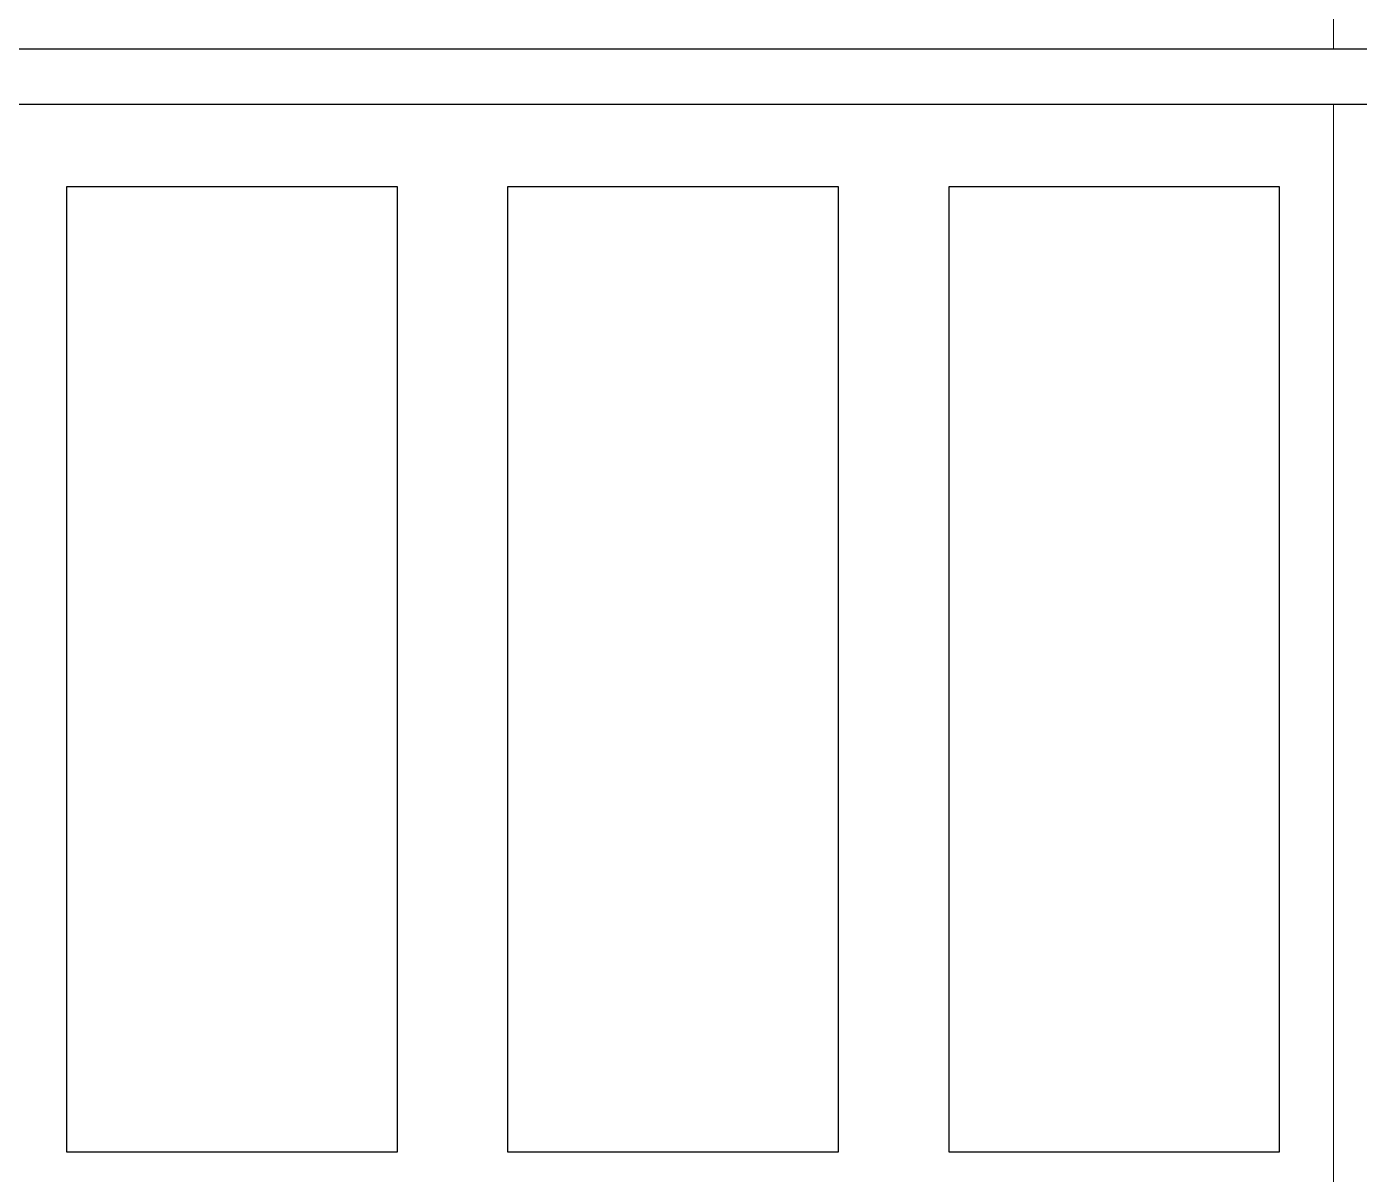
# Model space of a CAD drawing. Header units: millimetres. Extents: x -794334 to -714814, y -17806 to 22403.
# Drawn here: x -739067 to -737859, y -3692 to -2651 of the extents above; entities that cross this region are included whole.
import ezdxf
from ezdxf.xclip import XClip

# ---------------------------------------------------------------- set-up
doc = ezdxf.new("R2010")
doc.units = ezdxf.units.MM
doc.header["$XCLIPFRAME"] = 0
for name, color, linetype in [('000 - WIPEOUT', 250, 'Continuous'), ('A04_TUBE SERIES', 2, 'Continuous'), ('A11_ALU.SOLID SHEET', 2, 'Continuous')]:
    doc.layers.add(name, color=color, linetype=linetype)
doc.layers.add('A-ANNO-NOTE', color=3, linetype='Continuous', lineweight=25)

# ---------------------------------------------------------------- blocks, each defined once
blk = doc.blocks.new('DPA_AN_Section Line - UP-Left-14405212-4252-01 ENLARGED CONCOURSE LEVEL - REFLECTED CEILING PLAN - SHEET 3')
at = {"layer": 'A-ANNO-NOTE', "lineweight": 9}
blk.add_line((7.5, 0), (80, 0), dxfattribs=at)
blk = doc.blocks.new('*U1271')
at = {"color": 3}
for points in [[(-437.5, 3550), (437.5, 3550), (437.5, 3250), (-437.5, 3250)], [(-437.5, 3150), (437.5, 3150), (437.5, 2850), (-437.5, 2850)], [(-437.5, 2750), (437.5, 2750), (437.5, 2450), (-437.5, 2450)]]:
    blk.add_wipeout(points, dxfattribs=at).dxf.layer = '000 - WIPEOUT'
at = {"layer": 'A11_ALU.SOLID SHEET', "color": 0, "linetype": 'ByBlock'}
for points in [[(-437.5, 3250), (437.5, 3250), (437.5, 3550), (-437.5, 3550)], [(-437.5, 2850), (437.5, 2850), (437.5, 3150), (-437.5, 3150)], [(-437.5, 2450), (437.5, 2450), (437.5, 2750), (-437.5, 2750)]]:
    blk.add_lwpolyline(points, close=True, dxfattribs=at)
blk = doc.blocks.new('*U1630')
at = {"layer": 'A11_ALU.SOLID SHEET', "color": 0, "linetype": 'ByBlock', "rotation": 90}
blk.add_blockref('*U1271', (9200, -6813), dxfattribs=at)
blk = doc.blocks.new('*U1422')
blk.add_attdef('EXTR.OVL-LENGTH_', (-25, -59.1), '', height=5)
blk.add_wipeout([(-25, 25), (25, -25), (25, 11022.5), (-25, 10972.5)]).dxf.layer = '000 - WIPEOUT'
at = {"layer": 'A04_TUBE SERIES', "color": 0}
blk.add_lwpolyline([(-25, 25), (25, -25), (25, 11022.5), (-25, 10972.5)], close=True, dxfattribs=at)
blk = doc.blocks.new('*U1629')
at = {"layer": 'A11_ALU.SOLID SHEET', "linetype": 'ByBlock', "rotation": 270}
blk.add_blockref('*U1422', (1324.5, -6275.5), dxfattribs=at)

msp = doc.modelspace()

# ---------------------------------------------------------------- block references
at = {"layer": 'A11_ALU.SOLID SHEET'}
ref = msp.add_blockref('*U1630', (-744681.2, 3579), dxfattribs=at)
XClip(ref).set_block_clipping_path([(-45802.4668593339, -9620.0029952967), (23702.8690583039, 10334.9999958097)])

# ---------------------------------------------------------------- next in the draw order: block references
at = {"layer": 'A-ANNO-NOTE', "xscale": 100, "yscale": 100, "zscale": 100, "rotation": 269.9999999999982}
msp.add_blockref('DPA_AN_Section Line - UP-Left-14405212-4252-01 ENLARGED CONCOURSE LEVEL - REFLECTED CEILING PLAN - SHEET 3', (-737882.4, 3556.5), dxfattribs=at)

# ---------------------------------------------------------------- next in the draw order: block references
ref = msp.add_blockref('*U1629', (-744681.2, 3579))
XClip(ref).set_block_clipping_path([(-45802.4668593339, -9620.0029952967), (23702.8690583039, 10334.9999958097)])

doc.saveas('drawing.dxf')
